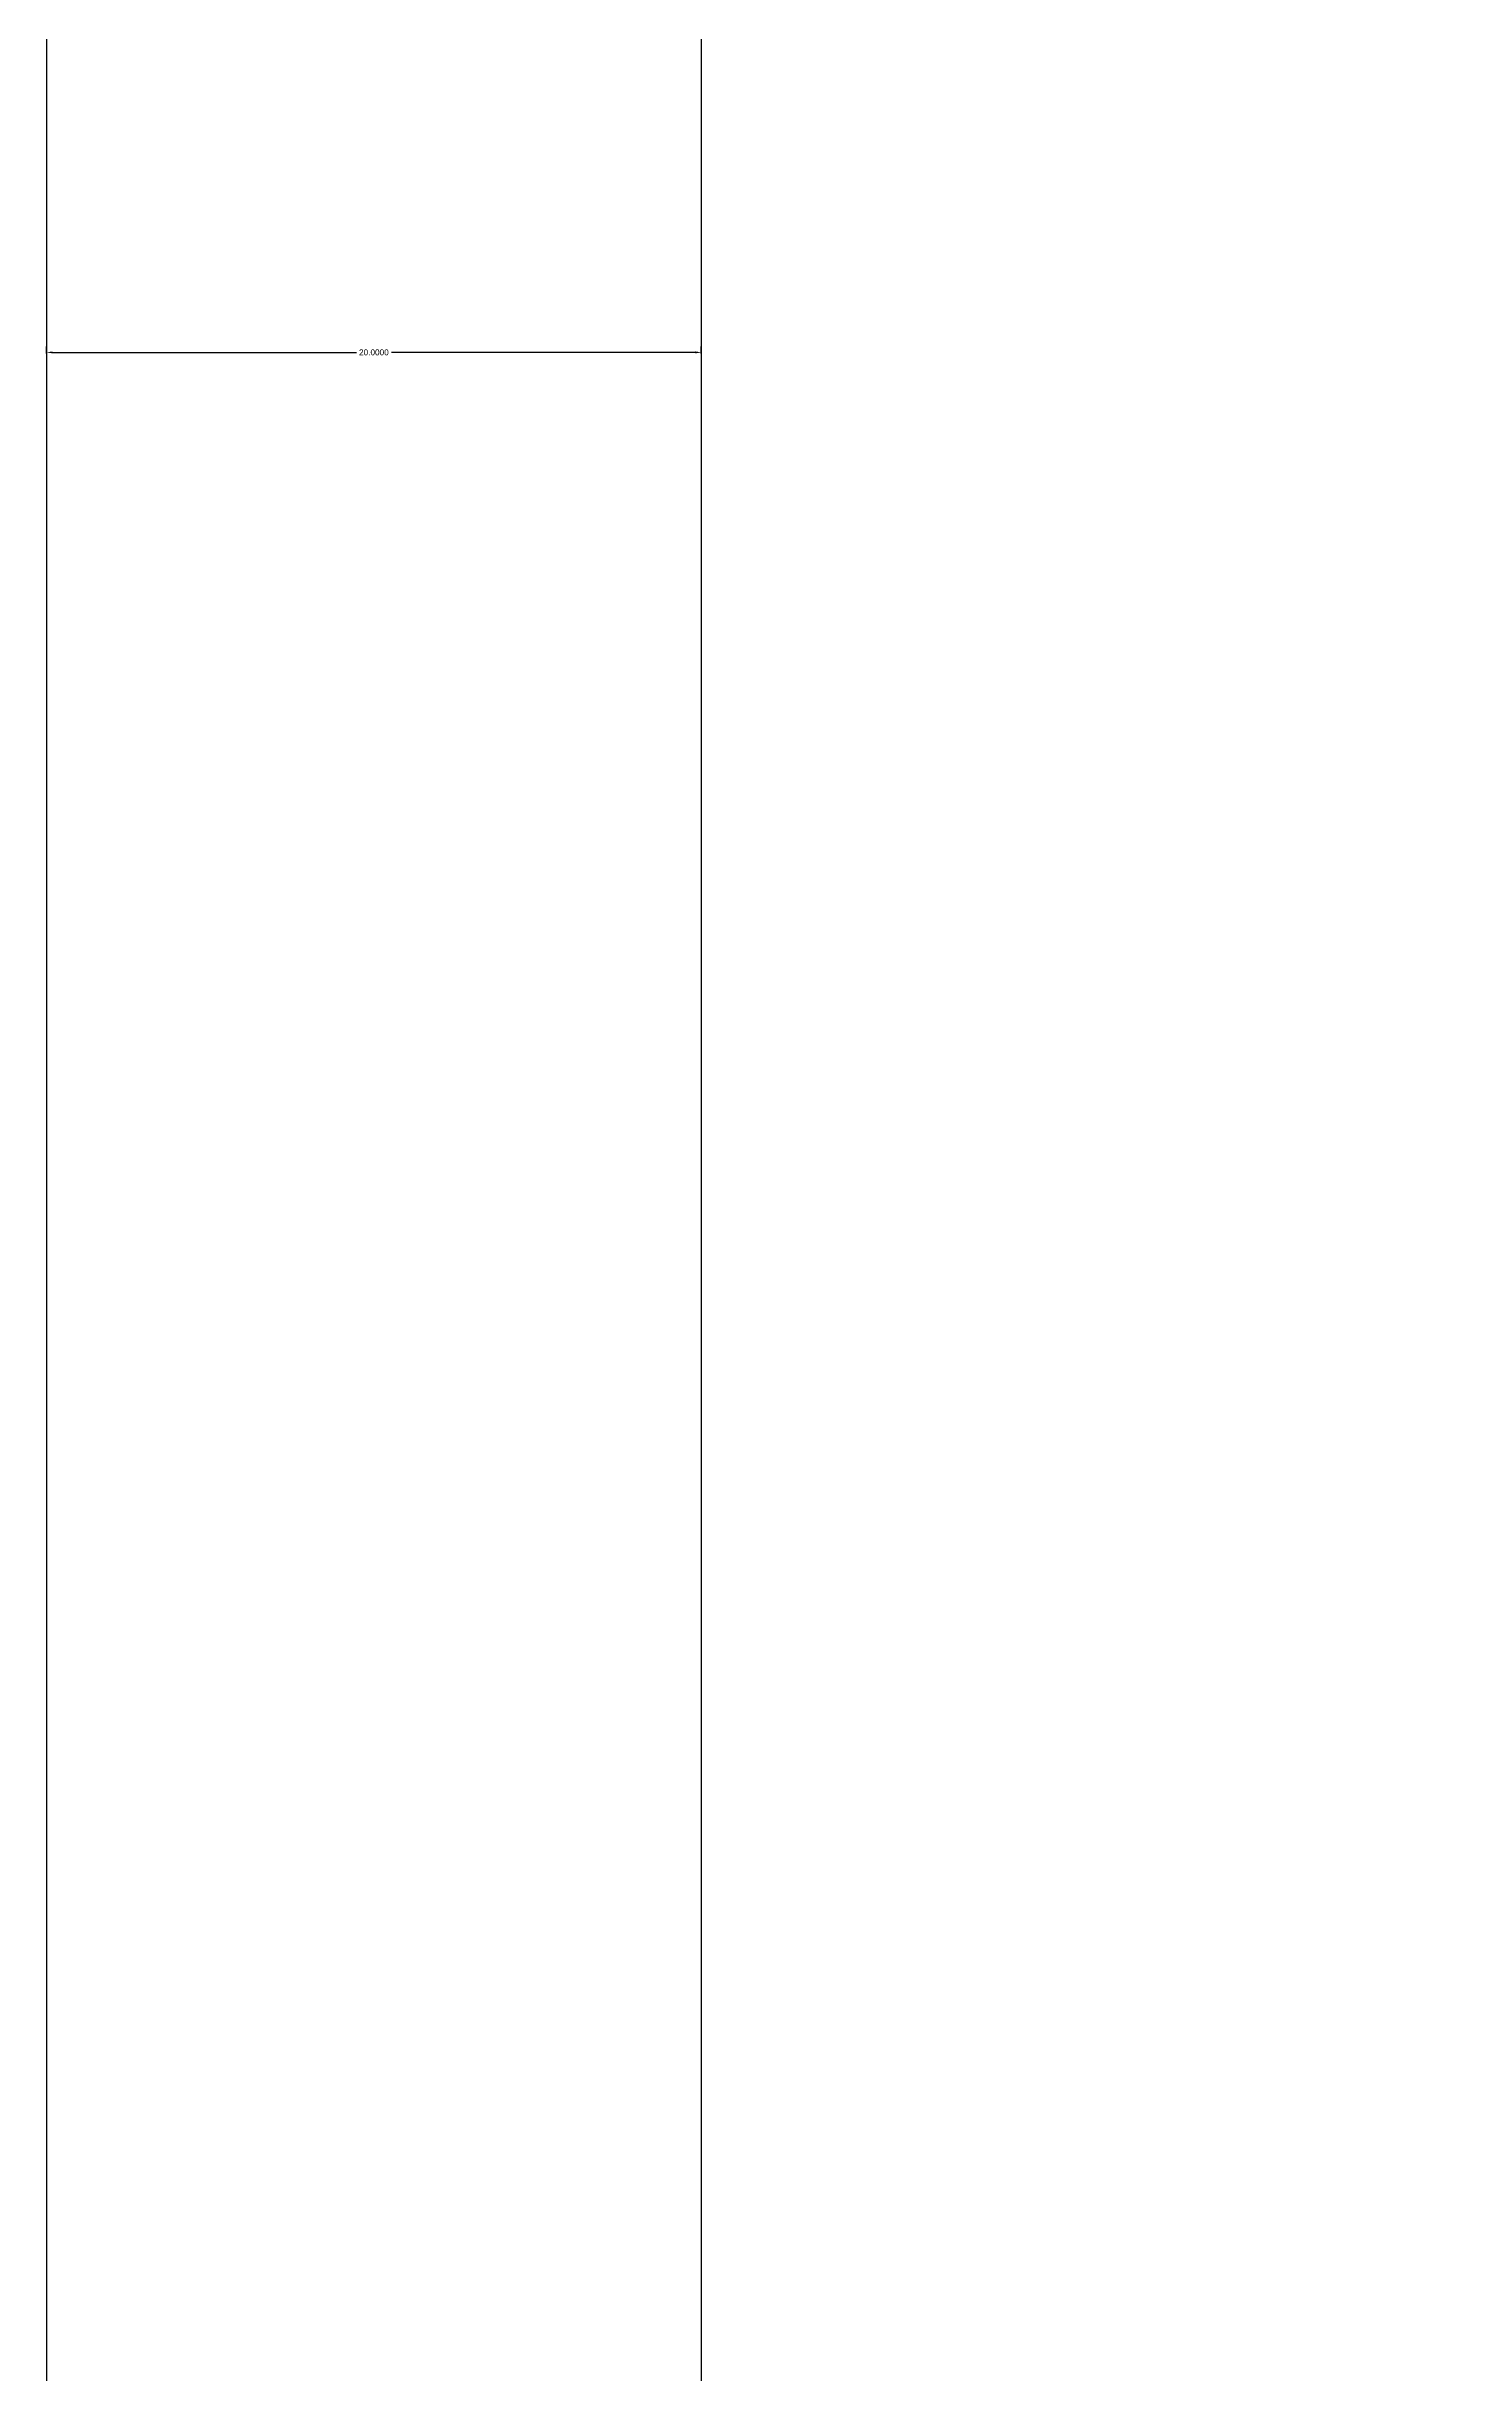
# Model space of a CAD drawing. Header units: inches. Extents: x 0 to 594, y 0 to 420.
# Drawn here: x 0 to 43.3, y 71.1 to 142.1 of the extents above; entities that cross this region are included whole.
import ezdxf

# ---------------------------------------------------------------- set-up
doc = ezdxf.new("R2010")
doc.units = ezdxf.units.IN
doc.header["$MEASUREMENT"] = 0
doc.styles.get("Standard").update_dxf_attribs({"font": 'arial.ttf'})
doc.dimstyles.get("Standard").update_dxf_attribs({"dimtxt": 0.18, "dimasz": 0.18, "dimexe": 0.18, "dimexo": 0.0625, "dimgap": 0.09, "dimtad": 0, "dimtih": 1, "dimtoh": 1, "dimdec": 4, "dimzin": 0, "dimdsep": 46, "dimtxsty": 'Standard', "dimcen": 0.09, "dimadec": 0, "dimazin": 0, "dimtfac": 1, "dimtdec": 4, "dimtofl": 0, "dimtmove": 0, "dimatfit": 3, "dimfxl": 1, "dimtolj": 1, "dimtzin": 0, "dimarcsym": 0})

# ---------------------------------------------------------------- blocks, each defined once
blk = doc.blocks.new('*D15')
at = {"color": 0, "lineweight": -2, "transparency": 16777216}
for p, q in [((0, 132.762), (0, 132.98)), ((20, 132.762), (20, 132.98)), ((0.18, 132.8), (9.465, 132.8)), ((19.82, 132.8), (10.535, 132.8))]:
    blk.add_line(p, q, dxfattribs=at)
at = {"color": 0, "transparency": 16777216}
for points in [[(0.18, 132.83), (0.18, 132.77), (0, 132.8)], [(19.82, 132.83), (19.82, 132.77), (20, 132.8)]]:
    blk.add_solid(points, dxfattribs=at)
at = {"layer": 'Defpoints', "color": 0, "transparency": 16777216}
for p in [(0, 132.7), (20, 132.8), (20, 132.7)]:
    blk.add_point(p, dxfattribs=at)
at = {"color": 0, "transparency": 16777216, "insert": (10, 132.8), "char_height": 0.18, "attachment_point": 5}
blk.add_mtext('\\A1;20.0000', dxfattribs=at)

msp = doc.modelspace()

# ---------------------------------------------------------------- linework, layer by layer
msp.add_line((20, 410), (20, 10))
msp.add_lwpolyline([(0, 0), (594, 0), (594, 420), (0, 420)], close=True)

# ---------------------------------------------------------------- dimensions: what is measured, and where the dimension line sits
at = {"color": 6}
dim = msp.add_linear_dim(base=(20, 132.8), p1=(0, 132.7), p2=(20, 132.7), dimstyle='Standard', dxfattribs=at)
dim.commit()
dim.dimension.update_dxf_attribs({"geometry": '*D15', "text_midpoint": (10, 132.8)})

doc.saveas('drawing.dxf')
